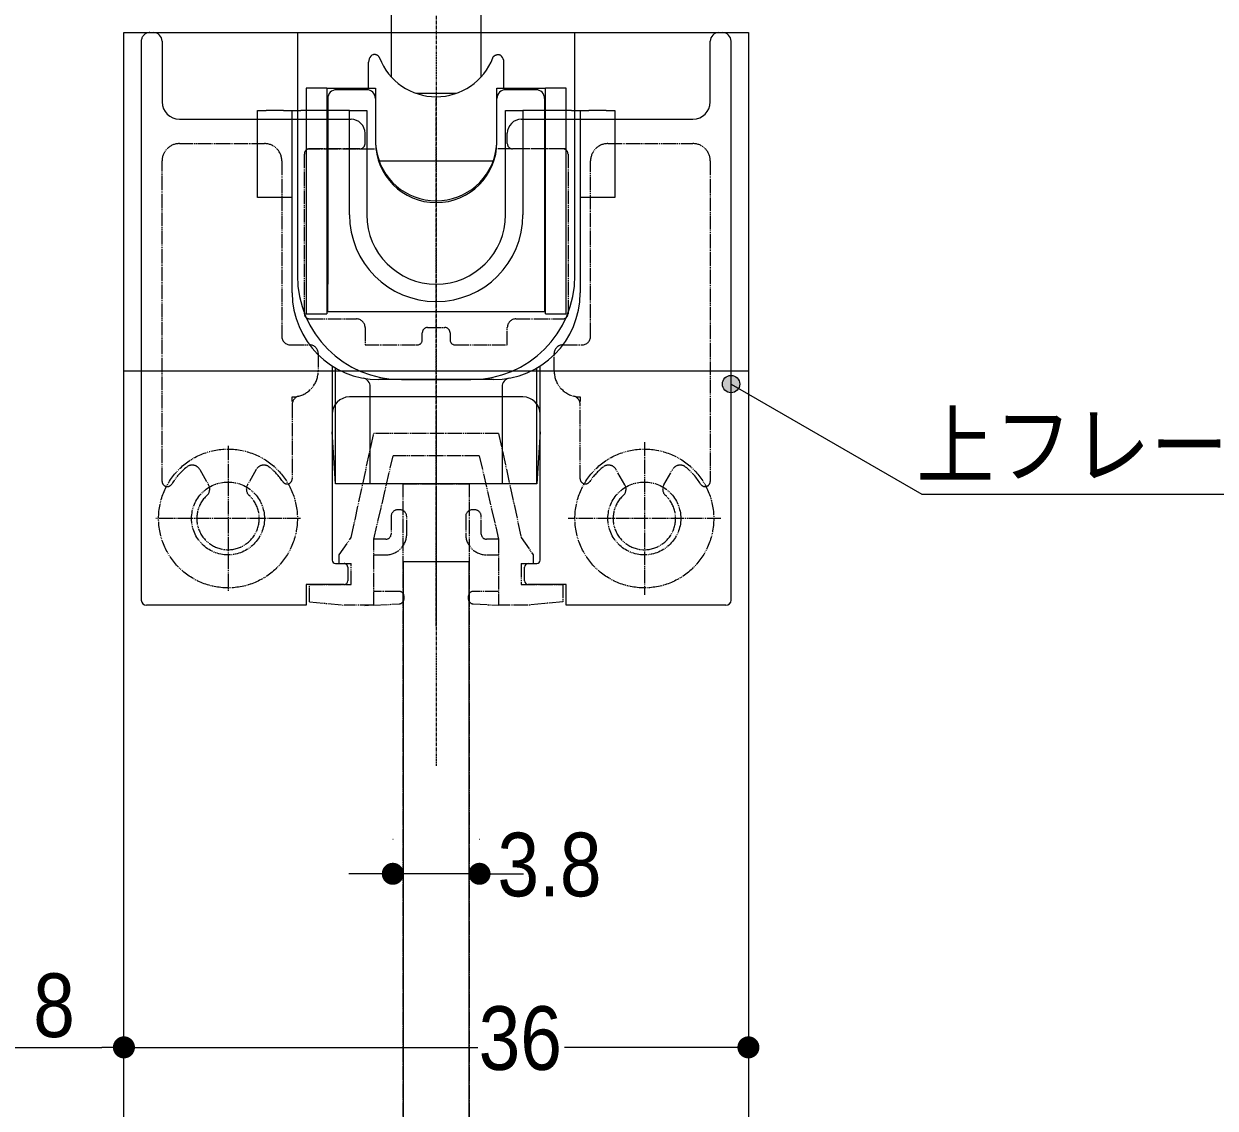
# Model space of a CAD drawing. Units: millimetres, scale not verified. Extents: x -6062 to 6062, y -3045 to 3045.
# Drawn here: x 663 to 1350, y -25 to 600 of the extents above; entities that cross this region are included whole.
import ezdxf
from ezdxf.enums import TextEntityAlignment as Align

# ---------------------------------------------------------------- set-up
doc = ezdxf.new("R2010")
doc.units = ezdxf.units.MM
doc.header["$LTSCALE"] = 20
doc.header["$PDMODE"] = 32
doc.header["$PDSIZE"] = 10
doc.linetypes.add('USER2', pattern=[10.5, 8, -0.5, 0.5, -0.5, 0.5, -0.5])
doc.linetypes.add('USER3', pattern=[2.91, 1.76, -0.4, 0.35, -0.4])
for name, color, linetype, lineweight in [('0-0_2寸法-3', 7, 'Continuous', 15), ('0-1_2寸法-1', 7, 'Continuous', 15), ('0-2_0', 7, 'Continuous', 25), ('0-4_2寸法-2', 7, 'Continuous', 15), ('0-5_3一般', 7, 'Continuous', 15)]:
    doc.layers.add(name, color=color, linetype=linetype, lineweight=lineweight)
doc.layers.add('0-3_Defpoints', color=7, linetype='Continuous')
doc.styles.add('ＭＳ Ｐゴシック', font='')
doc.styles.get('ＭＳ Ｐゴシック').set_extended_font_data('MS PGothic')

# ---------------------------------------------------------------- blocks, each defined once
blk = doc.blocks.new('_Dot')
at = {"layer": '0-2_0'}
blk.add_line((-10, 0), (-20, 0), dxfattribs=at)
for points in [[(0, 0), (-10, 0), (-9.92, 1.25)], [(0, 0), (-9.92, -1.25), (-10, 0)], [(0, 0), (-9.92, 1.25), (-9.69, 2.49)], [(0, 0), (-9.69, -2.49), (-9.92, -1.25)], [(0, 0), (-9.69, 2.49), (-9.3, 3.68)], [(0, 0), (-9.3, -3.68), (-9.69, -2.49)], [(0, 0), (-9.3, 3.68), (-8.76, 4.82)], [(0, 0), (-8.76, -4.82), (-9.3, -3.68)], [(0, 0), (-8.76, 4.82), (-8.09, 5.88)], [(0, 0), (-8.09, -5.88), (-8.76, -4.82)], [(0, 0), (-8.09, 5.88), (-7.29, 6.85)], [(0, 0), (-7.29, -6.85), (-8.09, -5.88)], [(0, 0), (-7.29, 6.85), (-6.37, 7.71)], [(0, 0), (-6.37, -7.71), (-7.29, -6.85)], [(0, 0), (-6.37, 7.71), (-5.36, 8.44)], [(0, 0), (-5.36, -8.44), (-6.37, -7.71)], [(0, 0), (-5.36, 8.44), (-4.26, 9.05)], [(0, 0), (-4.26, -9.05), (-5.36, -8.44)], [(0, 0), (-4.26, 9.05), (-3.09, 9.51)], [(0, 0), (-3.09, -9.51), (-4.26, -9.05)], [(0, 0), (-3.09, 9.51), (-1.87, 9.82)], [(0, 0), (-1.87, -9.82), (-3.09, -9.51)], [(0, 0), (-1.87, 9.82), (-0.63, 9.98)], [(0, 0), (-0.63, -9.98), (-1.87, -9.82)], [(0, 0), (-0.63, 9.98), (0.63, 9.98)], [(0, 0), (0.63, -9.98), (-0.63, -9.98)], [(0, 0), (0.63, 9.98), (1.87, 9.82)], [(0, 0), (1.87, 9.82), (3.09, 9.51)], [(0, 0), (3.09, 9.51), (4.26, 9.05)], [(0, 0), (4.26, 9.05), (5.36, 8.44)], [(0, 0), (5.36, 8.44), (6.37, 7.71)], [(0, 0), (6.37, 7.71), (7.29, 6.85)], [(0, 0), (7.29, 6.85), (8.09, 5.88)], [(0, 0), (8.09, 5.88), (8.76, 4.82)], [(0, 0), (8.76, 4.82), (9.3, 3.68)], [(0, 0), (9.3, 3.68), (9.69, 2.49)], [(0, 0), (9.69, 2.49), (9.92, 1.25)], [(0, 0), (9.92, 1.25), (10, 0)], [(0, 0), (1.87, -9.82), (0.63, -9.98)], [(0, 0), (3.09, -9.51), (1.87, -9.82)], [(0, 0), (4.26, -9.05), (3.09, -9.51)], [(0, 0), (5.36, -8.44), (4.26, -9.05)], [(0, 0), (6.37, -7.71), (5.36, -8.44)], [(0, 0), (7.29, -6.85), (6.37, -7.71)], [(0, 0), (8.09, -5.88), (7.29, -6.85)], [(0, 0), (8.76, -4.82), (8.09, -5.88)], [(0, 0), (9.3, -3.68), (8.76, -4.82)], [(0, 0), (9.69, -2.49), (9.3, -3.68)], [(0, 0), (9.92, -1.25), (9.69, -2.49)], [(0, 0), (10, 0), (9.92, -1.25)]]:
    blk.add_solid(points, dxfattribs=at)
blk = doc.blocks.new('グループ-17')
at = {"layer": '0-5_3一般'}
for p, q in [((50163.7, 11900), (57363.7, 11900)), ((50163.7, -37500), (50163.7, 11900)), ((57363.7, 11900), (57363.7, -37500)), ((50163.7, 8000), (57363.7, 8000))]:
    blk.add_line(p, q, dxfattribs=at)
blk.add_lwpolyline([(54143.7, -32004.9), (54143.7, 5800), (53383.7, 5800), (53383.7, -32004.9)], close=True, dxfattribs=at)
blk = doc.blocks.new('グループ-18')
at = {"layer": '0-5_3一般', "linetype": 'USER3'}
blk.add_line((53763.7, 20121.9), (53763.7, 3450.4), dxfattribs=at)
blk = doc.blocks.new('グループ-23')
at = {"layer": '0-5_3一般'}
for name in ['グループ-18', 'グループ-17']:
    blk.add_blockref(name, (0, 0), dxfattribs=at)
blk = doc.blocks.new('グループ-24')
at = {"layer": '0-5_3一般'}
for p, q in [((53243.7, 12100), (53243.7, 11391.4)), ((54283.7, 11391.4), (54283.7, 12100)), ((50163.7, -37200), (50163.7, 11900)), ((50163.7, 11900), (52163.7, 11900)), ((52163.7, 11900), (52163.7, 9100)), ((55363.7, 11900), (57363.7, 11900)), ((55363.7, 9100), (55363.7, 11900)), ((57023.7, 11900), (57063.7, 11900)), ((57363.7, 11900), (57363.7, -37200)), ((50363.7, 11800), (50363.7, 5360)), ((50603.7, 11800), (50603.7, 11100)), ((56923.7, 11100), (56923.7, 11800)), ((57163.7, 5360), (57163.7, 11800)), ((52983.7, 11260), (52983.7, 11560)), ((53037.2, 11644.5), (53035, 11644)), ((54490.1, 11644.5), (54492.3, 11644)), ((54543.7, 11260), (54543.7, 11560)), ((52503.7, 11260), (53063.7, 11260)), ((52503.7, 11260), (52503.7, 8660)), ((52513.7, 11140), (52513.7, 9000)), ((52963.7, 11240), (52613.7, 11240)), ((53063.7, 11260), (53063.7, 11140)), ((53063.7, 11140), (53063.7, 10640)), ((53530.4, 11200), (53996.9, 11200)), ((54463.7, 11260), (55023.7, 11260)), ((54463.7, 11140), (54463.7, 11260)), ((54463.7, 10640), (54463.7, 11140)), ((54913.7, 11240), (54563.7, 11240)), ((55013.7, 11140), (55013.7, 9000)), ((55263.7, 11260), (55023.7, 11260)), ((55023.7, 8660), (55023.7, 11260)), ((55263.7, 10560), (55263.7, 11260)), ((51703.7, 11000), (51803.7, 11000)), ((52003.7, 11000), (51803.7, 11000)), ((52003.7, 11000), (52103.7, 11000)), ((52103.7, 11000), (52203.7, 11000)), ((52103.7, 8900), (52103.7, 11000)), ((52763.7, 11000), (52203.7, 11000)), ((52763.7, 9800), (52763.7, 11000)), ((54563.7, 11000), (54763.7, 11000)), ((54563.7, 9800), (54563.7, 11000)), ((55323.7, 11000), (55423.7, 11000)), ((55423.7, 11000), (55523.7, 11000)), ((55423.7, 11000), (55423.7, 8900)), ((55723.7, 11000), (55523.7, 11000)), ((55723.7, 11000), (55823.7, 11000)), ((55823.7, 11000), (55823.7, 10000)), ((50803.7, 10900), (52783.7, 10900)), ((54743.7, 10900), (56723.7, 10900)), ((52943.7, 10620), (52943.7, 10740)), ((54583.7, 10620), (54583.7, 10740)), ((52263.7, 10560), (52263.7, 8660)), ((55263.7, 8660), (55263.7, 10560)), ((53106.1, 10420), (54421.2, 10420)), ((52003.7, 10000), (51803.7, 10000)), ((52103.7, 10000), (52003.7, 10000)), ((55523.7, 10000), (55423.7, 10000)), ((55723.7, 10000), (55523.7, 10000)), ((55823.7, 10000), (55723.7, 10000)), ((52513.7, 9000), (52503.7, 9000)), ((52513.7, 8680), (52513.7, 9000)), ((55023.7, 9000), (55013.7, 9000)), ((55013.7, 9000), (55013.7, 8680)), ((52263.7, 8660), (52503.7, 8660)), ((55013.7, 8680), (52513.7, 8680)), ((55023.7, 8660), (55263.7, 8660)), ((52563.7, 8057.9), (52563.7, 7300)), ((54923.7, 6700), (54923.7, 8034)), ((54963.7, 7300), (54963.7, 8058.3)), ((54423.7, 7900), (53103.7, 7900)), ((53363.7, 7900), (54163.7, 7900)), ((54763.7, 7700), (52763.7, 7700)), ((53003.7, 6700), (53003.7, 7818.3)), ((52563.7, 7500), (52563.7, 5820)), ((54963.7, 5820), (54963.7, 7500)), ((52603.7, 6700), (52563.7, 7300)), ((54963.7, 7300), (54923.7, 6700)), ((53003.7, 6700), (52903.7, 6700)), ((53503.7, 6700), (53003.7, 6700)), ((54023.7, 6700), (53503.7, 6700)), ((54623.7, 6700), (54523.7, 6700)), ((54923.7, 6700), (54623.7, 6700)), ((52603.7, 5780), (52703.7, 5780)), ((54823.7, 5780), (54923.7, 5780)), ((52743.7, 5740), (52743.7, 5580)), ((54783.7, 5580), (54783.7, 5740)), ((52263.7, 5300), (50423.7, 5300)), ((57103.7, 5300), (55263.7, 5300))]:
    blk.add_line(p, q, dxfattribs=at)
at = {"layer": '0-5_3一般', "linetype": 'USER2'}
for p, q in [((50463.7, 11900), (50503.7, 11900)), ((50803.7, 10620), (51783.7, 10620)), ((54583.7, 10620), (54583.9, 10620)), ((55743.7, 10620), (56723.7, 10620)), ((52243.7, 8660), (52243.7, 10500)), ((52263.7, 10560), (53070.8, 10560)), ((52883.7, 10560), (52303.7, 10560)), ((55263.7, 10560), (54456.5, 10560)), ((55223.7, 10560), (54643.7, 10560)), ((55283.7, 10500), (55283.7, 8660)), ((50603.7, 6727.1), (50603.7, 10420)), ((51983.7, 10420), (51983.7, 8400)), ((55543.7, 8400), (55543.7, 10420)), ((56923.7, 10420), (56923.7, 6727.1)), ((52303.7, 8600), (52843.7, 8600)), ((54683.7, 8600), (55223.7, 8600)), ((52943.7, 8500), (52943.7, 8300)), ((53603.7, 8360), (53603.7, 8440)), ((53663.7, 8500), (53863.7, 8500)), ((53923.7, 8440), (53923.7, 8360)), ((54583.7, 8300), (54583.7, 8500)), ((52083.7, 8300), (52303.7, 8300)), ((52943.7, 8300), (53543.7, 8300)), ((53983.7, 8300), (54583.7, 8300)), ((55223.7, 8300), (55443.7, 8300)), ((52403.7, 8200), (52403.7, 8000)), ((55123.7, 8000), (55123.7, 8200)), ((52103.7, 7648.5), (52103.7, 7700)), ((55423.7, 7700), (55423.7, 7648.5)), ((52103.7, 7612.7), (52103.7, 6758.3)), ((55423.7, 6758.3), (55423.7, 7612.7)), ((53763.7, 7516.7), (53763.7, 5116.7)), ((52783.7, 6080), (53043.7, 7280)), ((54483.7, 7280), (53043.7, 7280)), ((54483.7, 7280), (54743.7, 6080)), ((56163.7, 7180), (56163.7, 5420)), ((51363.7, 7136), (51363.7, 5464)), ((53043.7, 6060.7), (53267.7, 7020)), ((54259.6, 7020), (53267.7, 7020)), ((54259.6, 7020), (54483.7, 6060.7)), ((51037.5, 6865), (51139.2, 6688.8)), ((51689.9, 6865), (51588.2, 6688.8)), ((55939.2, 6688.8), (55837.5, 6865)), ((56388.2, 6688.8), (56489.9, 6865)), ((53243.7, 6320.7), (53243.7, 6120.7)), ((53343.7, 6400.7), (53323.7, 6400.7)), ((53423.7, 6120.7), (53423.7, 6320.7)), ((54103.7, 6320.7), (54103.7, 6120.7)), ((54203.7, 6400.7), (54183.7, 6400.7)), ((54283.7, 6120.7), (54283.7, 6320.7)), ((52199.7, 6300), (50527.7, 6300)), ((57043.7, 6300), (55283.7, 6300)), ((52643.7, 5880), (52783.7, 6080)), ((53043.7, 5300), (53043.7, 6060.7)), ((53183.7, 6060.7), (53043.7, 6060.7)), ((54483.7, 6060.7), (54343.7, 6060.7)), ((54483.7, 6060.7), (54483.7, 5300)), ((54743.7, 6080), (54883.7, 5880)), ((52643.7, 5780), (52643.7, 5880)), ((52643.7, 5780), (52783.7, 5780)), ((52783.7, 5540), (52783.7, 5780)), ((53043.7, 5880.7), (53183.7, 5880.7)), ((54343.7, 5880.7), (54483.7, 5880.7)), ((54743.7, 5780), (54883.7, 5780)), ((54743.7, 5780), (54743.7, 5540)), ((54883.7, 5880), (54883.7, 5780)), ((52303.7, 5540), (52783.7, 5540)), ((52303.7, 5340), (52303.7, 5540)), ((54743.7, 5540), (55223.7, 5540)), ((55223.7, 5540), (55223.7, 5340)), ((53333.7, 5460), (53043.7, 5460)), ((53393.7, 5375.3), (53393.7, 5400)), ((54133.7, 5400), (54133.7, 5375.3)), ((54483.7, 5460), (54193.7, 5460)), ((52303.7, 5340), (52703.7, 5300)), ((53043.7, 5300), (52703.7, 5300)), ((53024.8, 5299), (52941.2, 5294.6)), ((53043.7, 5300), (53336.8, 5315.4)), ((54190.5, 5315.4), (54483.7, 5300)), ((54823.7, 5300), (54483.7, 5300)), ((55223.7, 5340), (54823.7, 5300))]:
    blk.add_line(p, q, dxfattribs=at)
at = {"layer": '0-5_3一般', "linetype": 'USER3'}
blk.add_line((53763.7, 5058.5), (53763.7, 11139.7), dxfattribs=at)
at = {"layer": '0-5_3一般'}
for points in [[(53110.3, 11608.7), (53109.5, 11610.8), (53108.5, 11612.9), (53107.5, 11614.9), (53106.4, 11616.8), (53105.3, 11618.7), (53104.1, 11620.5), (53102.8, 11622.3), (53101.4, 11624), (53100, 11625.6), (53098.5, 11627.2), (53096.9, 11628.7), (53095.3, 11630.2), (53093.6, 11631.6), (53091.8, 11633), (53090, 11634.3), (53088, 11635.5), (53086, 11636.7), (53084, 11637.8), (53081.8, 11638.9), (53079.6, 11639.9), (53077.4, 11640.8), (53075.2, 11641.7), (53072.9, 11642.5), (53070.7, 11643.2), (53068.5, 11643.8), (53066.2, 11644.3), (53064, 11644.8), (53061.8, 11645.2), (53059.5, 11645.5), (53057.3, 11645.8), (53055.1, 11646), (53052.8, 11646), (53050.6, 11646.1), (53048.4, 11646), (53046.1, 11645.9), (53043.9, 11645.6), (53041.7, 11645.3), (53039.5, 11645), (53037.2, 11644.5)], [(54417, 11608.7), (54417.9, 11610.8), (54418.8, 11612.9), (54419.8, 11614.9), (54420.9, 11616.8), (54422, 11618.7), (54423.3, 11620.5), (54424.5, 11622.3), (54425.9, 11624), (54427.3, 11625.6), (54428.8, 11627.2), (54430.4, 11628.7), (54432, 11630.2), (54433.7, 11631.6), (54435.5, 11633), (54437.4, 11634.3), (54439.3, 11635.5), (54441.3, 11636.7), (54443.4, 11637.8), (54445.5, 11638.9), (54447.7, 11639.9), (54449.9, 11640.8), (54452.2, 11641.7), (54454.4, 11642.5), (54456.6, 11643.2), (54458.9, 11643.8), (54461.1, 11644.3), (54463.3, 11644.8), (54465.6, 11645.2), (54467.8, 11645.5), (54470, 11645.8), (54472.3, 11646), (54474.5, 11646), (54476.7, 11646.1), (54479, 11646), (54481.2, 11645.9), (54483.4, 11645.6), (54485.6, 11645.3), (54487.9, 11645), (54490.1, 11644.5)], [(52503.7, 11260), (52263.7, 11260), (52263.7, 10560)], [(51803.7, 10000), (51703.7, 10000), (51703.7, 11000)], [(52763.7, 11000), (52963.7, 11000), (52963.7, 9800)], [(55323.7, 11000), (54763.7, 11000), (54763.7, 9800)], [(52903.7, 6700), (52603.7, 6700), (52603.7, 8034)], [(54523.7, 7818.3), (54523.7, 6700), (54023.7, 6700)], [(52703.7, 5540), (52263.7, 5540), (52263.7, 5300)], [(55263.7, 5300), (55263.7, 5540), (54823.7, 5540)]]:
    blk.add_lwpolyline(points, dxfattribs=at)
at = {"layer": '0-5_3一般', "linetype": 'USER2'}
blk.add_lwpolyline([(53383.7, 6700), (54143.7, 6700), (54143.7, -32300), (53383.7, -32300)], close=True, dxfattribs=at)
for centre, radius in [((51363.7, 6300), 800), ((56163.7, 6300), 800), ((51363.7, 6300), 420), ((56163.7, 6300), 420)]:
    blk.add_circle(centre, radius, dxfattribs=at)
for centre, radius, start, end in [((50463.7, 11800), 100, 90, 180), ((50803.7, 10420), 200, 90, 180), ((51783.7, 10420), 200, 0, 90), ((52883.7, 10620), 60, 270, 0), ((54643.7, 10620), 60, 180, 270), ((55743.7, 10420), 200, 90, 180), ((56723.7, 10420), 200, 0, 90), ((52303.7, 10500), 60, 90, 180), ((55223.7, 10500), 60, 0, 90), ((52303.7, 8660), 60, 180, 270), ((55223.7, 8660), 60, 270, 0), ((52843.7, 8500), 100, 360, 90), ((54683.7, 8500), 100, 90, 180), ((52083.7, 8400), 100, 180, 270), ((53663.7, 8440), 60, 90, 180), ((53863.7, 8440), 60, 360, 90), ((55443.7, 8400), 100, 270, 0), ((52303.7, 8200), 100, 0, 90), ((53543.7, 8360), 60, 270, 360), ((53983.7, 8360), 60, 180, 270), ((55223.7, 8200), 100, 90, 180), ((52103.7, 8000), 300, 284.47751, 0), ((55423.7, 8000), 300, 180, 255.52249), ((52203.7, 7612.7), 100, 104.47751, 180), ((52103.7, 8000), 300, 270, 279.29547), ((55323.7, 7612.7), 100, 0, 75.52249), ((55423.7, 8000), 300, 260.70453, 270), ((51363.7, 6300), 760, 128.71474, 148.61185), ((50950.9, 6815), 100, 30, 128.71474), ((51776.5, 6815), 100, 51.28526, 150), ((51363.7, 6300), 760, 33.97635, 51.28526), ((56163.7, 6300), 760, 128.71474, 146.02365), ((55750.9, 6815), 100, 30, 128.71474), ((56576.5, 6815), 100, 51.28526, 150), ((56163.7, 6300), 760, 31.38815, 51.28526), ((52043.7, 6758.3), 60, 213.97635, 0), ((55483.7, 6758.3), 60, 180, 326.02365), ((50663.7, 6727.1), 60, 180, 328.61185), ((51052.6, 6638.8), 100, 312.55586, 30), ((51674.8, 6638.8), 100, 150, 227.44414), ((55852.6, 6638.8), 100, 312.55586, 30), ((56474.8, 6638.8), 100, 150, 227.44414), ((56863.7, 6727.1), 60, 211.38815, 0), ((51363.7, 6300), 360, 132.55586, 270), ((51363.7, 6300), 360, 270, 47.44414), ((56163.7, 6300), 360, 132.55586, 270), ((56163.7, 6300), 360, 270, 47.44414), ((53323.7, 6320.7), 80, 90, 180), ((53343.7, 6320.7), 80, 0, 90), ((54183.7, 6320.7), 80, 90, 180), ((54203.7, 6320.7), 80, 0, 90), ((53183.7, 6120.7), 60, 270, 0), ((53183.7, 6120.7), 240, 270, 0), ((54343.7, 6120.7), 240, 180, 270), ((54343.7, 6120.7), 60, 180, 270), ((52703.7, 5740), 40, 0, 90), ((53333.7, 5400), 60, 0, 90), ((53333.7, 5375.3), 60, 273, 0), ((54193.7, 5400), 60, 90, 180), ((54193.7, 5375.3), 60, 180, 267)]:
    blk.add_arc(centre, radius, start, end, dxfattribs=at)
at = {"layer": '0-5_3一般'}
for centre, radius, start, end in [((50503.7, 11800), 100, 0, 90), ((57023.7, 11800), 100, 90, 180), ((57063.7, 11800), 100, 0, 90), ((53083.7, 11560), 100, 137.19127, 180), ((53054.3, 11587.2), 60, 108.77475, 137.19127), ((53763.7, 11860), 700, 201.03701, 338.96299), ((54473, 11587.2), 60, 42.80873, 71.22525), ((54443.7, 11560), 100, 0, 42.80873), ((52613.7, 11140), 100, 90, 180), ((52963.7, 11140), 100, 0, 90), ((54563.7, 11140), 100, 90, 180), ((54913.7, 11140), 100, 0, 90), ((50803.7, 11100), 200, 180, 270), ((56723.7, 11100), 200, 270, 0), ((52783.7, 10740), 160, 0, 90), ((54743.7, 10740), 160, 90, 180), ((53763.7, 10660), 700, 180, 188.21322), ((53763.7, 10640), 700, 180, 0), ((53763.7, 10660), 700, 351.78678, 0), ((53763.7, 10660), 700, 188.21322, 351.78678), ((53763.7, 9800), 1000, 180, 0), ((53763.7, 9800), 800, 180, 0), ((53363.7, 9100), 1200, 180, 270), ((54163.7, 9100), 1200, 270, 360), ((53103.7, 8900), 1000, 180, 270), ((54423.7, 8900), 1000, 270, 0), ((52903.7, 7818.3), 100, 0, 79.52432), ((54623.7, 7818.3), 100, 100.47568, 180), ((52763.7, 7500), 200, 90, 180), ((54763.7, 7500), 200, 0, 90), ((52603.7, 5820), 40, 180, 270), ((54823.7, 5740), 40, 90, 180), ((54923.7, 5820), 40, 270, 0), ((52703.7, 5580), 40, 270, 0), ((54823.7, 5580), 40, 180, 270), ((50423.7, 5360), 60, 180, 270), ((57103.7, 5360), 60, 270, 0)]:
    blk.add_arc(centre, radius, start, end, dxfattribs=at)
blk = doc.blocks.new('グループ-25')
at = {"layer": '0-5_3一般'}
for name in ['グループ-24', 'グループ-23']:
    blk.add_blockref(name, (0, 0), dxfattribs=at)

msp = doc.modelspace()

# ---------------------------------------------------------------- hatches: boundary and pattern name
at = {"layer": '0-0_2寸法-3'}
msp.add_hatch(color=256, dxfattribs=at).paths.add_polyline_path([(1075.69, 392.43, 1), (1065.68, 392.43, 1)])

# ---------------------------------------------------------------- linework, layer by layer
msp.add_lwpolyline([(1070.68, 392.43), (1180.68, 328.92), (1407.56, 328.92)], dxfattribs=at)
msp.add_circle((1070.68, 392.43), 5.01, dxfattribs=at)
at = {"layer": '0-1_2寸法-1'}
for p, q in [((720.68, 30.25), (720.88, 30.25)), ((653.4, 10.25), (707.97, 10.25))]:
    msp.add_line(p, q, dxfattribs=at)
at = {"layer": '0-3_Defpoints'}
for p in [(875.68, 110.25), (925.68, 110.25), (720.68, 10.25), (1080.68, 10.25)]:
    msp.add_point(p, dxfattribs=at)
at = {"layer": '0-4_2寸法-2'}
for p, q in [((875.68, 130.25), (875.88, 130.25)), ((925.68, 130.25), (925.88, 130.25)), ((862.97, 110.25), (850.26, 110.25)), ((925.68, 110.25), (875.68, 110.25)), ((938.4, 110.25), (951.11, 110.25)), ((720.68, 30.25), (720.88, 30.25)), ((1080.68, 30.25), (1080.88, 30.25)), ((733.4, 10.25), (924.68, 10.25)), ((1067.97, 10.25), (974.62, 10.25))]:
    msp.add_line(p, q, dxfattribs=at)

# ---------------------------------------------------------------- block references
at = {"layer": '0-1_2寸法-1', "xscale": 0.6356201, "yscale": 0.6356201}
msp.add_blockref('_Dot', (720.68, 10.25), dxfattribs=at)
at = {"layer": '0-4_2寸法-2', "xscale": 0.6356201, "yscale": 0.6356201}
for p in [(875.68, 110.25), (1080.68, 10.25)]:
    msp.add_blockref('_Dot', p, dxfattribs=at)
at = {"layer": '0-4_2寸法-2', "xscale": 0.6356201, "yscale": 0.6356201, "rotation": 180}
for p in [(925.68, 110.25), (720.68, 10.25)]:
    msp.add_blockref('_Dot', p, dxfattribs=at)
at = {"layer": '0-5_3一般', "xscale": 0.05, "yscale": 0.05}
msp.add_blockref('グループ-25', (-1787.5, 0), dxfattribs=at)

# ---------------------------------------------------------------- texts
at = {"layer": '0-0_2寸法-3', "style": 'ＭＳ Ｐゴシック', "width": 0.9}
msp.add_text('上フレーム', height=36.66, dxfattribs=at).set_placement((1177.4, 328.02), align=Align.BOTTOM_LEFT)
at = {"layer": '0-1_2寸法-1', "style": 'ＭＳ Ｐゴシック', "width": 0.9}
msp.add_text('8', height=36.66, dxfattribs=at).set_placement((668.39, 5.19), align=Align.BOTTOM_LEFT)
at = {"layer": '0-4_2寸法-2', "style": 'ＭＳ Ｐゴシック', "width": 0.9}
for s, p in [('3.8', (936, 86.28)), ('36', (925.16, -13.72))]:
    msp.add_text(s, height=36.66, dxfattribs=at).set_placement(p, align=Align.BOTTOM_LEFT)

doc.saveas('drawing.dxf')
